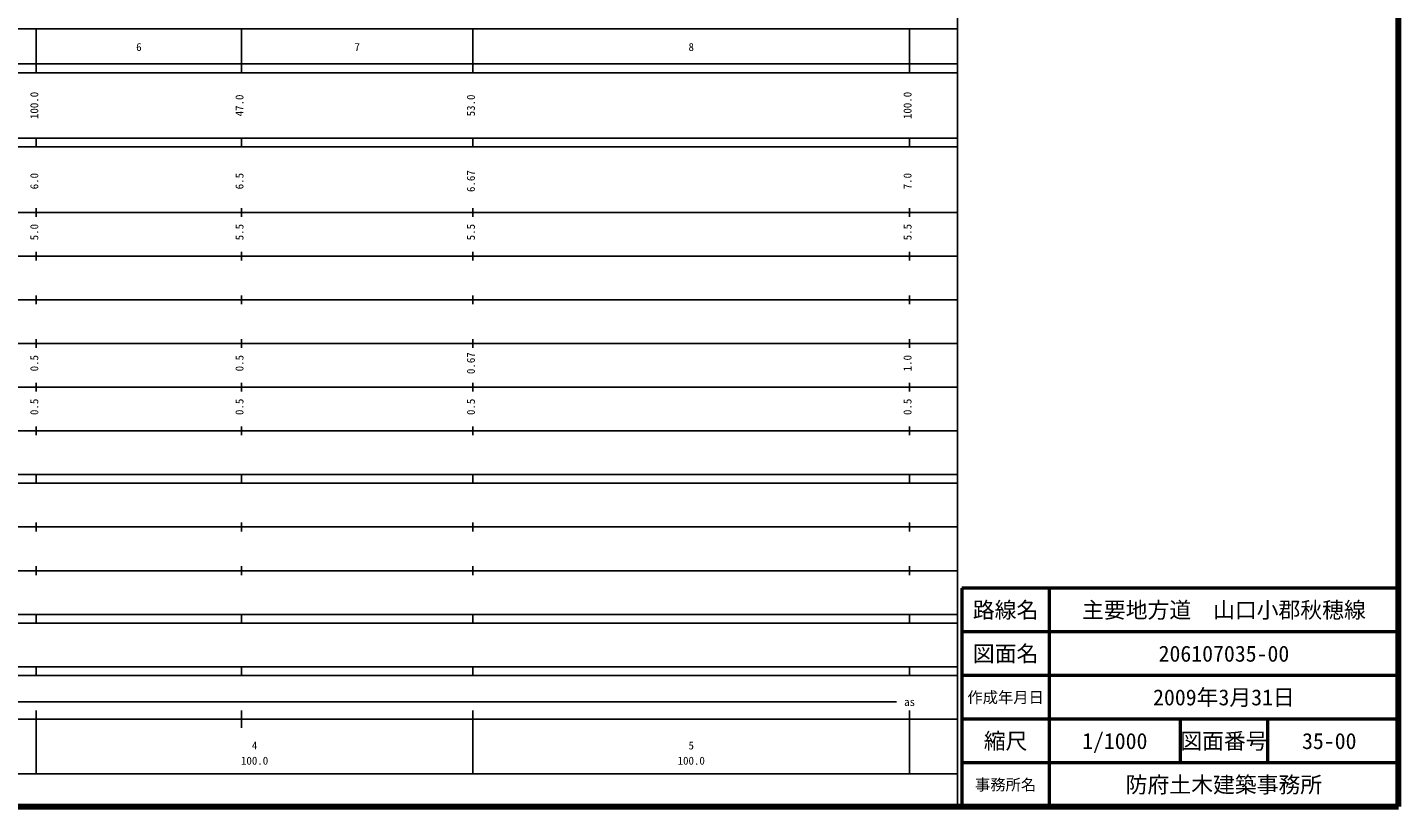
# Model space of a CAD drawing. Units: millimetres on the paper, enlarged 1000 times. Extents: x 40000 to 680000, y 20000 to 380000.
# Drawn here: x 365970 to 680000, y 20000 to 198357 of the extents above; entities that cross this region are included whole.
import ezdxf
from ezdxf.enums import TextEntityAlignment as Align

# ---------------------------------------------------------------- set-up
doc = ezdxf.new("R2010")
doc.units = ezdxf.units.MM
doc.header["$LTSCALE"] = 1000
for name, color, linetype, lineweight in [('M-TTL', 2, 'Continuous', 140), ('M-TTL-BAND', 7, 'Continuous', 25), ('M-TTL-FRAM', 2, 'Continuous', 50), ('M-TTL-LINE', 7, 'Continuous', 50)]:
    doc.layers.add(name, color=color, linetype=linetype, lineweight=lineweight)
doc.layers.add('M-TTL-TXT', color=7, linetype='Continuous')
doc.styles.add('ＭＳ ゴシック', font='')
doc.styles.get('ＭＳ ゴシック').set_extended_font_data('MS Gothic')

msp = doc.modelspace()

# ---------------------------------------------------------------- linework, layer by layer
at = {"layer": 'M-TTL'}
for p, q in [((680000, 20000), (680000, 380000)), ((40000, 20000), (680000, 20000))]:
    msp.add_line(p, q, dxfattribs=at)
at = {"layer": 'M-TTL-BAND'}
for p, q in [((579000, 20000), (579000, 370000)), ((68000, 198000), (579000, 198000)), ((368000, 188000), (368000, 198000)), ((415000, 188000), (415000, 198000)), ((468000, 188000), (468000, 198000)), ((568000, 188000), (568000, 198000)), ((40000, 190000), (579000, 190000)), ((40000, 188000), (579000, 188000)), ((40000, 173000), (579000, 173000)), ((368000, 171000), (368000, 173000)), ((415000, 171000), (415000, 173000)), ((468000, 171000), (468000, 173000)), ((568000, 171000), (568000, 173000)), ((40000, 171000), (579000, 171000)), ((40000, 156000), (579000, 156000)), ((368000, 155000), (368000, 157000)), ((415000, 155000), (415000, 157000)), ((468000, 155000), (468000, 157000)), ((568000, 155000), (568000, 157000)), ((46000, 146000), (579000, 146000)), ((368000, 145000), (368000, 147000)), ((415000, 145000), (415000, 147000)), ((468000, 145000), (468000, 147000)), ((568000, 145000), (568000, 147000)), ((52000, 136000), (579000, 136000)), ((368000, 135000), (368000, 137000)), ((415000, 135000), (415000, 137000)), ((468000, 135000), (468000, 137000)), ((568000, 135000), (568000, 137000)), ((46000, 126000), (579000, 126000)), ((368000, 125000), (368000, 127000)), ((415000, 125000), (415000, 127000)), ((468000, 125000), (468000, 127000)), ((568000, 125000), (568000, 127000)), ((368000, 115000), (368000, 117000)), ((415000, 115000), (415000, 117000)), ((468000, 115000), (468000, 117000)), ((568000, 115000), (568000, 117000)), ((52000, 116000), (579000, 116000)), ((368000, 105000), (368000, 107000)), ((415000, 105000), (415000, 107000)), ((468000, 105000), (468000, 107000)), ((568000, 105000), (568000, 107000)), ((46000, 106000), (579000, 106000)), ((40000, 96000), (579000, 96000)), ((368000, 94000), (368000, 96000)), ((415000, 94000), (415000, 96000)), ((468000, 94000), (468000, 96000)), ((568000, 94000), (568000, 96000)), ((40000, 94000), (579000, 94000)), ((368000, 83000), (368000, 85000)), ((415000, 83000), (415000, 85000)), ((468000, 83000), (468000, 85000)), ((568000, 83000), (568000, 85000)), ((49000, 84000), (579000, 84000)), ((40000, 74000), (579000, 74000)), ((368000, 73000), (368000, 75000)), ((415000, 73000), (415000, 75000)), ((468000, 73000), (468000, 75000)), ((568000, 73000), (568000, 75000)), ((40000, 64000), (579000, 64000)), ((368000, 62000), (368000, 64000)), ((415000, 62000), (415000, 64000)), ((468000, 62000), (468000, 64000)), ((568000, 62000), (568000, 64000)), ((40000, 62000), (579000, 62000)), ((40000, 52000), (579000, 52000)), ((368000, 50000), (368000, 52000)), ((415000, 50000), (415000, 52000)), ((468000, 50000), (468000, 52000)), ((568000, 50000), (568000, 52000)), ((40000, 50000), (579000, 50000)), ((71000, 44000), (565000, 44000)), ((368000, 27500), (368000, 42000)), ((415000, 38000), (415000, 42000)), ((468000, 27500), (468000, 42000)), ((568000, 27500), (568000, 42000)), ((40000, 40000), (579000, 40000)), ((68000, 27500), (579000, 27500))]:
    msp.add_line(p, q, dxfattribs=at)
at = {"layer": 'M-TTL-FRAM'}
for p, q in [((680000, 70000), (580000, 70000)), ((580000, 70000), (580000, 20000))]:
    msp.add_line(p, q, dxfattribs=at)
at = {"layer": 'M-TTL-LINE'}
for p, q in [((600000, 70000), (600000, 20000)), ((680000, 60000), (580000, 60000)), ((680000, 50000), (580000, 50000)), ((680000, 40000), (580000, 40000)), ((630000, 40000), (630000, 30000)), ((650000, 40000), (650000, 30000)), ((680000, 30000), (580000, 30000))]:
    msp.add_line(p, q, dxfattribs=at)

# ---------------------------------------------------------------- texts
at = {"layer": 'M-TTL-BAND', "style": 'ＭＳ ゴシック'}
for s, p in [('6', (391500, 192405)), ('7', (441500, 192405)), ('8', (518000, 192405)), ('as', (568000, 42500)), ('4', (418000, 32523)), ('5', (518000, 32523)), ('100.0', (418000, 29033)), ('100.0', (518000, 29033))]:
    msp.add_text(s, height=1833, dxfattribs=at).set_placement(p, align=Align.BOTTOM_CENTER)
for s, p in [('100.0', (369000, 180500)), ('47.0', (416000, 180500)), ('53.0', (469000, 180500)), ('100.0', (569000, 180500)), ('6.0', (369000, 163174)), ('6.5', (416000, 163174)), ('6.67', (469000, 163174)), ('7.0', (569000, 163174)), ('5.0', (369000, 151500)), ('5.5', (416000, 151500)), ('5.5', (469000, 151500)), ('5.5', (569000, 151500)), ('0.5', (369000, 121500)), ('0.5', (416000, 121500)), ('0.67', (469000, 121500)), ('1.0', (569000, 121500)), ('0.5', (369000, 111500)), ('0.5', (416000, 111500)), ('0.5', (469000, 111500)), ('0.5', (569000, 111500))]:
    msp.add_text(s, height=1833, rotation=90, dxfattribs=at).set_placement(p, align=Align.BOTTOM_CENTER)
at = {"layer": 'M-TTL-TXT', "style": 'ＭＳ ゴシック'}
for s, height, p in [('路線名', 3666, (590000, 65000)), ('路線名', 3666, (590000, 65000)), ('主要地方道\u3000山口小郡秋穂線', 3666, (640000, 65000)), ('図面名', 3666, (590000, 55000)), ('図面名', 3666, (590000, 55000)), ('206107035-00', 3666, (640000, 55000)), ('2009年3月31日', 3666, (640000, 45000)), ('作成年月日', 2566, (590000, 45000)), ('作成年月日', 2566, (590000, 45000)), ('縮尺', 3666, (590000, 35000)), ('縮尺', 3666, (590000, 35000)), ('1/1000', 3666, (615000, 35000)), ('図面番号', 3666, (640000, 35000)), ('図面番号', 3666, (640000, 35000)), ('35-00', 3666, (664125, 35000)), ('事務所名', 2566, (590000, 25000)), ('事務所名', 2566, (590000, 25000)), ('防府土木建築事務所', 3666, (640000, 25000))]:
    msp.add_text(s, height=height, dxfattribs=at).set_placement(p, align=Align.MIDDLE_CENTER)

doc.saveas('drawing.dxf')
